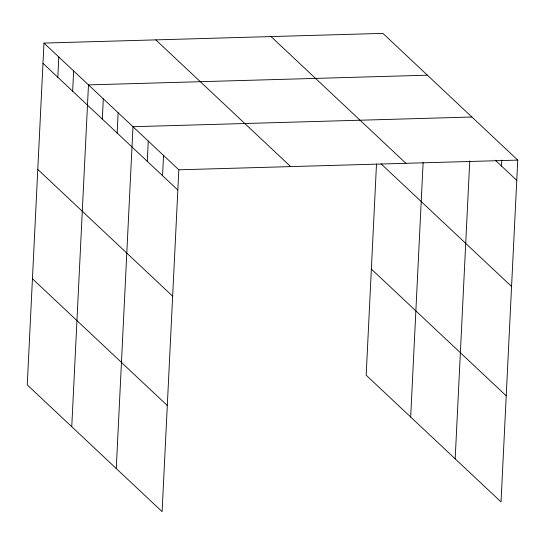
<?xml version="1.0" encoding="UTF-8"?>
<svg xmlns="http://www.w3.org/2000/svg" width="545" height="545" viewBox="0 0 545 545"><rect width="100%" height="100%" fill="white"/><g stroke="black" fill="none" stroke-linecap="round" stroke-linejoin="round"><path stroke-width="0.82" d="M43.968 43.075L27.25 384.893L162.11 511.626L178.828 169.802L43.968 43.075L382.89 33.374L517.75 160.107L501.032 501.925L366.172 375.198L376.5 163.984M57.811 77.267L58.805 57.014M72.648 91.213L73.636 70.952M71.756 426.715L88.474 84.897L427.396 75.196M102.317 119.089L103.305 98.836M117.155 133.035L118.142 112.774M116.262 468.536L132.98 126.713L471.895 117.018M147.273 161.334L148.26 141.08M162.553 175.701L163.548 155.441M410.678 417.02L423.124 162.519M455.177 458.836L469.742 161.041M501.475 166L501.761 160.094M178.828 169.802L517.75 160.107M495.364 160.257L516.762 180.361M271.042 36.576L405.909 163.309M381.037 163.813L511.571 286.479M155.809 39.874L290.676 166.607M371.363 269.08L506.223 395.813M42.98 63.329L177.84 190.062M37.789 169.447L172.649 296.18M32.441 278.774L167.301 405.507"/></g></svg>
